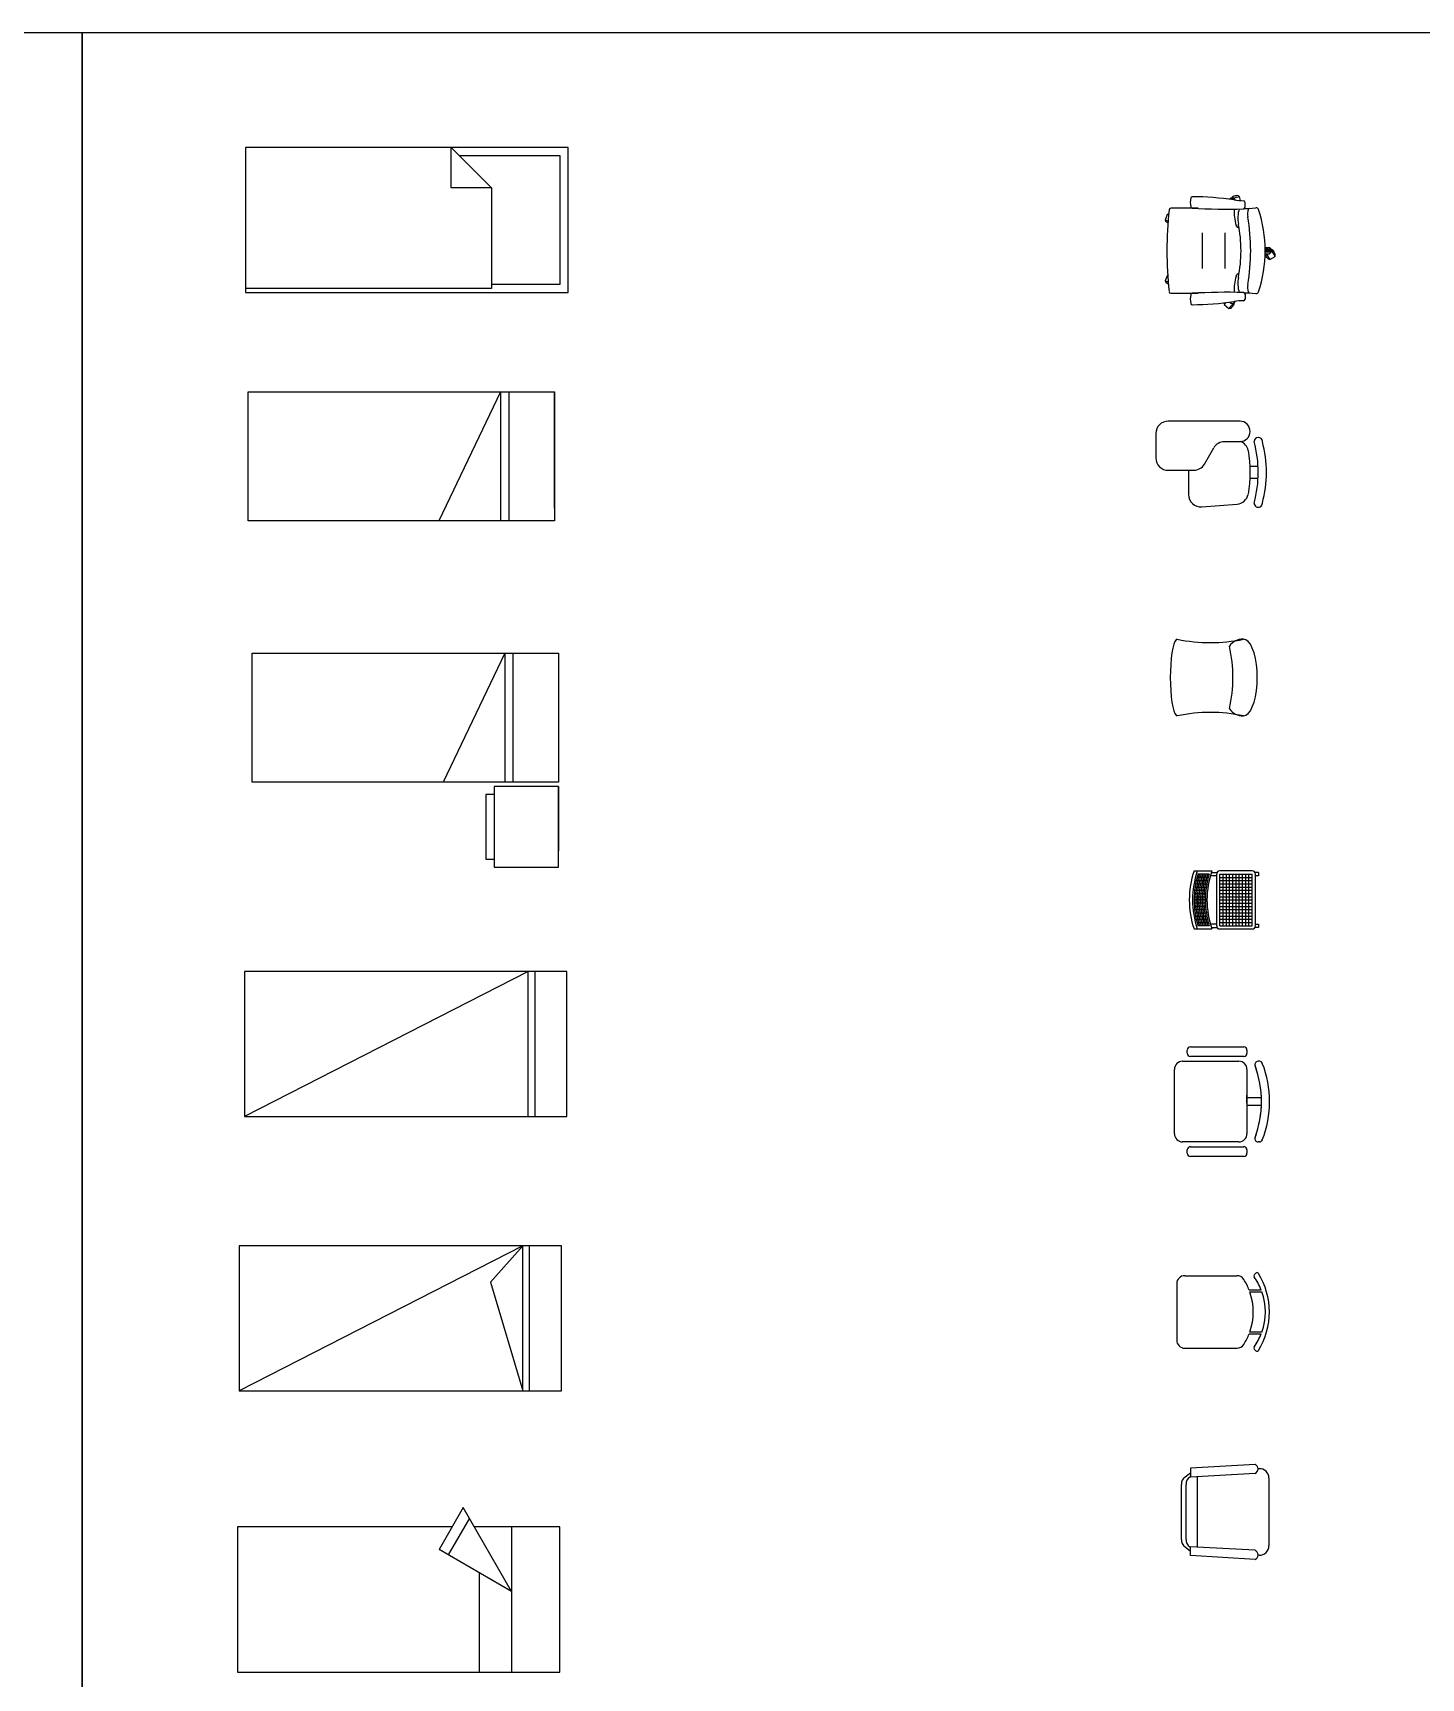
# Model space of a CAD drawing. Header units: millimetres. Extents: x 2198.5 to 2287.8, y 1208.8 to 1298.1.
# Drawn here: x 2269.56 to 2278.17, y 1287.27 to 1297.48 of the extents above; entities that cross this region are included whole.
import ezdxf

# ---------------------------------------------------------------- set-up
doc = ezdxf.new("R2010")
doc.units = ezdxf.units.MM
doc.linetypes.add('0', pattern=[0])
doc.layers.add('0SGRENZE', color=7, linetype='Continuous')

# ---------------------------------------------------------------- blocks, each defined once
blk = doc.blocks.new('butaca01')
at = {"color": 0, "linetype": 'ByBlock'}
for p, q in [((-0.038, -0.102), (-0.038, -0.052)), ((0.038, -0.052), (0.038, -0.102)), ((-0.318, -0.165), (-0.318, -0.61)), ((-0.191, -0.261), (-0.191, -0.165)), ((0.213, -0.401), (0.197, -0.182)), ((-0.051, -0.385), (-0.152, -0.327)), ((-0.013, -0.61), (-0.013, -0.451)), ((-0.013, -0.483), (0.138, -0.483)), ((-0.241, -0.686), (-0.089, -0.686))]:
    blk.add_line(p, q, dxfattribs=at)
for centre, radius, start, end in [((0, -0.723), 0.723, 74.7235, 105.2765), ((-0.254, -0.165), 0.0635, 0, 180), ((-0.191, -0.051), 0.0254, 90, 270), ((0, -0.774), 0.723, 74.7235, 105.2765), ((0, -0.924), 0.823, 80.4765, 99.5235), ((0.191, -0.051), 0.0254, 270, 90), ((-0.121, -0.188), 0.0762, 101.6945, 157.1849), ((0.121, -0.188), 0.0762, 4.3987, 78.3055), ((-0.114, -0.261), 0.0762, 180, 240.2551), ((-0.089, -0.451), 0.0762, 0, 60.2551), ((0.138, -0.407), 0.0762, 270, 4.3987), ((-0.241, -0.61), 0.0762, 180, 270), ((-0.089, -0.61), 0.0762, 270, 0)]:
    blk.add_arc(centre, radius, start, end, dxfattribs=at)
blk = doc.blocks.new('Butaca2')
at = {"linetype": 'Continuous'}
for points in [[(0.237, -0.086), (0.234, -0.071), (0.223, -0.057), (0.206, -0.043), (0.182, -0.031), (0.153, -0.02), (0.119, -0.012), (0.081, -0.005), (0.041, -0.001), (0, 0), (-0.041, -0.001), (-0.081, -0.005), (-0.119, -0.012), (-0.153, -0.02), (-0.182, -0.031), (-0.206, -0.043), (-0.223, -0.057), (-0.234, -0.071), (-0.237, -0.086)], [(-0.237, -0.497), (-0.234, -0.504), (-0.223, -0.511), (-0.206, -0.518), (-0.182, -0.524), (-0.153, -0.53), (-0.119, -0.534), (-0.081, -0.537), (-0.041, -0.539), (0, -0.54), (0.041, -0.539), (0.081, -0.537), (0.119, -0.534), (0.153, -0.53), (0.182, -0.524), (0.206, -0.518), (0.223, -0.511), (0.234, -0.504), (0.237, -0.497)]]:
    blk.add_lwpolyline(points, dxfattribs=at)
for centre, radius, start, end in [((-0.138, -0.091), 0.0996, 177.5755, 235.556), ((-1.25, -0.291), 1.033, 348.5464, 11.4536), ((0.131, -0.087), 0.107, 306.5312, 0.3416), ((1.177, -0.291), 0.961, 167.6806, 192.3194), ((0, -1.036), 0.885, 77.3196, 102.6804)]:
    blk.add_arc(centre, radius, start, end, dxfattribs=at)
blk = doc.blocks.new('Butaca4')
at = {"linetype": 'ByBlock'}
for p, q in [((-0.02, 0.305), (-0.02, 0.323)), ((-0.01, 0.334), (-0.01, 0.305)), ((-0.005, 0.337), (-0.005, 0.305)), ((-0.004, 0.342), (0.035, 0.366)), ((0, 0.337), (0, 0.305)), ((0.005, 0.337), (0.005, 0.305)), ((0.01, 0.334), (0.01, 0.305)), ((0.02, 0.312), (0.054, 0.333)), ((0.02, 0.305), (0.02, 0.323)), ((0.054, 0.333), (0.035, 0.366)), ((-0.262, 0.201), (-0.266, 0.248)), ((0.262, 0.201), (0.266, 0.248)), ((-0.311, 0.152), (-0.337, 0.146)), ((-0.327, 0.101), (-0.337, 0.146)), ((-0.321, 0.104), (-0.317, 0.103)), ((-0.319, 0.109), (-0.316, 0.108)), ((-0.27, 0.18), (-0.3, 0.18)), ((-0.262, 0.176), (-0.262, 0.201)), ((0.262, 0.176), (0.262, 0.201)), ((0.27, 0.18), (0.3, 0.18)), ((0.319, 0.109), (0.316, 0.108)), ((0.321, 0.104), (0.317, 0.103)), ((0.324, 0.11), (0.358, 0.08)), ((-0.322, 0.099), (-0.317, 0.098)), ((-0.32, 0.094), (-0.318, 0.093)), ((-0.11, 0.055), (0.11, 0.055)), ((0.322, 0.099), (0.317, 0.098)), ((0.32, 0.094), (0.318, 0.093)), ((0.322, 0.061), (0.334, 0.051)), ((0.334, 0.051), (0.358, 0.08)), ((-0.11, -0.085), (0.11, -0.085)), ((-0.263, -0.111), (-0.263, -0.281)), ((0.263, -0.281), (0.263, -0.111)), ((-0.222, -0.294), (-0.225, -0.303)), ((-0.225, -0.303), (-0.19, -0.316)), ((-0.183, -0.298), (-0.19, -0.316)), ((0.152, -0.3), (0.152, -0.301)), ((0.152, -0.301), (0.187, -0.316)), ((0.195, -0.297), (0.187, -0.316))]:
    blk.add_line(p, q, dxfattribs=at)
for points in [[(0.033, 0.364, 0.310293), (0.022, 0.367, 0.078252), (-0.005, 0.351, 0.286366), (-0.008, 0.341, 0.310293)], [(0.052, 0.332, -0.310293), (0.049, 0.321, -0.078252), (0.023, 0.305, -0.019375), (0.022, 0.305, -0.310293)], [(-0.337, 0.144, 0.310293), (-0.342, 0.134, 0.078252), (-0.335, 0.104, 0.286366), (-0.327, 0.098, 0.310293)], [(0.357, 0.081, 0.310293), (0.356, 0.093, 0.078252), (0.332, 0.113, 0.286366), (0.322, 0.113, 0.310293)], [(0.332, 0.053, -0.236002), (0.323, 0.051, -0.078252)], [(-0.225, -0.301, -0.228458), (-0.229, -0.294, -0.078252)], [(-0.189, -0.314, 0.310293), (-0.179, -0.309, 0.029897), (-0.174, -0.298, 0.310293)], [(0.188, -0.314, 0.310293), (0.198, -0.31, 0.03882), (0.205, -0.296, 0.310293)]]:
    blk.add_lwpolyline(points, format="xyb", dxfattribs=at)
for centre, radius, start, end in [((0, 0.323), 0.02, 0.4283, 179.5717), ((-0.251, 0.249), 0.015, 108.6473, 184.7205), ((-0.253, 0.209), 0.01, 184.7205, 253.8951), ((0, -0.495), 0.8, 71.3527, 108.6473), ((0, -0.997), 1.212, 80.0044, 99.9956), ((0.253, 0.209), 0.01, 286.1049, 355.2795), ((0.251, 0.249), 0.015, 355.2795, 71.3527), ((1.538, -0.16), 1.873, 171.6754, 179.6081), ((-0.307, 0.1), 0.02, 112.3756, 231.8094), ((-0.81, 0.184), 0.5, 351.6754, 358.4789), ((-0.3, 0.17), 0.01, 90, 178.4789), ((-0.27, 0.17), 0.01, 1.4713, 90), ((-4.228, 0.068), 3.97, 356.8815, 1.4713), ((-0.202, 0.32), 0.185, 251.9937, 281.3088), ((-0.253, 0.477), 0.365, 269.0943, 285.2192), ((-0.228, 0.295), 0.1, 253.8951, 279.9574), ((0, -0.69), 0.845, 78.6912, 101.3088), ((-0.163, 0.143), 0.02, 285.2192, 0), ((0.163, 0.143), 0.02, 180, 254.7808), ((0.253, 0.477), 0.365, 254.7808, 270.9057), ((0.202, 0.32), 0.185, 258.6912, 288.0063), ((0.228, 0.295), 0.1, 260.0426, 286.1049), ((4.228, 0.068), 3.97, 178.5287, 183.1185), ((0.27, 0.17), 0.01, 90, 178.5287), ((0.3, 0.17), 0.01, 1.5211, 90), ((0.81, 0.184), 0.5, 181.5211, 188.3246), ((0.307, 0.1), 0.02, 308.1906, 67.6244), ((-1.538, -0.16), 1.873, 0.3919, 8.3246), ((-0.325, -0.147), 0.01, 179.6081, 257.4674), ((-0.3, -0.035), 0.125, 257.4674, 282.9164), ((-0.274, -0.147), 0.01, 282.9164, 356.8815), ((0.274, -0.147), 0.01, 183.1185, 257.0836), ((0.3, -0.035), 0.125, 257.0836, 282.5326), ((0.325, -0.147), 0.01, 282.5326, 0.3919), ((-0.253, -0.281), 0.01, 180, 263.6817), ((0, 1.999), 2.304, 263.6817, 276.3183), ((0.253, -0.281), 0.01, 276.3183, 0)]:
    blk.add_arc(centre, radius, start, end, dxfattribs=at)
blk = doc.blocks.new('S01')
at = {"linetype": '0'}
for p, q in [((-8.500003, 21.5), (-8.500003, 20.366026)), ((-8.500003, 21.5), (-7.500003, 21.5)), ((7.999997, 20.5), (-8.000003, 20.5)), ((-7.500003, 21.5), (-7.500003, 20.5)), ((7.499997, 20.5), (7.499997, 21.5)), ((7.499997, 21.5), (8.499997, 21.5)), ((8.499997, 21.5), (8.499997, 20.366026)), ((-9.000003, 19.5), (-9.000001, 9.5)), ((-8.000001, 9.5), (-8.000003, 19.5)), ((7.999997, 19.5), (-8.000003, 19.5)), ((7.999997, 18.5), (-8.000003, 18.5)), ((7.999997, 17.5), (-8.000003, 17.5)), ((7.999997, 16.5), (-8.000003, 16.5)), ((7.999998, 15.5), (-8.000003, 15.5)), ((-7.000002, 9.5), (-7.000003, 19.5)), ((-6.000002, 9.5), (-6.000003, 19.5)), ((-5.000002, 9.5), (-5.000003, 19.5)), ((-4.000002, 9.5), (-4.000003, 19.5)), ((-3.000002, 9.5), (-3.000003, 19.5)), ((-2.000002, 9.5), (-2.000003, 19.5)), ((-1.000002, 9.5), (-1.000003, 19.5)), ((-0.000002, 9.5), (-0.000003, 19.5)), ((0.999998, 9.5), (0.999997, 19.5)), ((1.999998, 9.5), (1.999997, 19.5)), ((2.999998, 9.5), (2.999997, 19.5)), ((3.999998, 9.5), (3.999997, 19.5)), ((4.999998, 9.5), (4.999997, 19.5)), ((5.999998, 9.5), (5.999997, 19.5)), ((6.999998, 9.5), (6.999997, 19.5)), ((7.999998, 9.5), (7.999997, 19.5)), ((8.999999, 9.5), (8.999997, 19.5)), ((7.999998, 14.5), (-8.000003, 14.5)), ((7.999998, 13.5), (-8.000003, 13.5)), ((7.999998, 12.5), (-8.000003, 12.5)), ((7.999998, 11.5), (-8.000003, 11.5)), ((7.999998, 10.5), (-8.000001, 10.5)), ((-9.000001, 1.499999), (-9.000001, 6.999999)), ((-8.5, 6.833858), (-8.5, 8.633975)), ((7.999998, 9.5), (-8.000001, 9.5)), ((7.999998, 8.5), (-8.000001, 8.5)), ((-8, 6.178162), (-8, 2.678163)), ((-7.500002, 8.5), (-7.500002, 6.499999)), ((-7.000001, 5.897392), (-7, 2.397392)), ((-6, 2.156411), (-6.000001, 5.656411)), ((-5, 1.954166), (-5, 5.454167)), ((-4, 1.789801), (-4, 5.289801)), ((-3, 1.662638), (-3, 5.162639)), ((3, 5.162639), (3, 1.662639)), ((4, 1.789802), (4, 5.289802)), ((5, 1.954168), (5, 5.454167)), ((6, 2.156413), (5.999999, 5.656414)), ((7, 2.397394), (6.999999, 5.897394)), ((7.499998, 8.5), (7.499998, 6.532731)), ((7.999999, 6.178165), (8, 2.678164)), ((8.5, 6.83386), (8.5, 8.633975)), ((8.999999, 1.500001), (8.999999, 7.000001)), ((-2, 1.572166), (-2, 5.072166)), ((-1, 1.518024), (-1, 5.018024)), ((0, 5), (0, 1.5)), ((1, 5.018024), (1, 1.518024)), ((2, 5.072166), (2, 1.572166))]:
    blk.add_line(p, q, dxfattribs=at)
for centre, radius, start, end in [((-8.000003, 19.5), 1, 90.000008, 180), ((7.999997, 19.5), 1, 0.000031, 90.000023), ((-8.000001, 9.5), 1, 180.000015, 270.000031), ((-0.000004, 33.25), 27.75, 251.075378, 288.924652), ((-0.000004, 32.75), 27.75, 253.201645, 286.798401), ((-0.000004, 32.25), 27.75, 253.201645, 286.798401), ((-0.000004, 31.75), 27.75, 253.201645, 286.798401), ((7.999998, 9.5), 1, 270, 0), ((-0.000004, 28.75), 27.75, 251.075378, 288.924652), ((-0.000004, 27.75), 27.75, 251.075378, 288.924652), ((-0.000004, 31.25), 27.75, 253.201645, 286.798401), ((-0.000004, 30.75), 27.75, 253.201645, 286.798401), ((-0.000004, 30.25), 27.75, 253.201645, 286.798401), ((-0.000004, 29.75), 27.75, 253.201645, 286.798401), ((-0.000004, 29.25), 27.75, 253.201645, 286.798401), ((-0.000004, 29.25), 27.75, 253.201645, 286.798401)]:
    blk.add_arc(centre, radius, start, end, dxfattribs=at)
blk = doc.blocks.new('S02')
for p, q in [((-25, 52.7), (-25, 51.9)), ((25, 52.7), (25, 51.9)), ((-34, 10), (-34, 43)), ((-32, 45), (-30, 45)), ((-28, 43), (-28, 10)), ((28, 10), (28, 43)), ((30, 45), (32, 45)), ((34, 43), (34, 10)), ((-25, 5), (-25, 40)), ((25, 40), (25, 5)), ((-30, 8), (-32, 8)), ((20, 0), (-20, 0)), ((32, 8), (30, 8))]:
    blk.add_line(p, q)
at = {"color": 3}
for p, q in [((-2.5, 45), (-2.5, 54)), ((2.5, 54), (2.5, 45)), ((-20, 45), (20, 45)), ((1, 45), (-4, 45))]:
    blk.add_line(p, q, dxfattribs=at)
for centre, radius, start, end in [((-23, 52.7), 2, 111.4125, 180), ((-23, 51.9), 2, 180, 290.0771), ((23, 51.9), 2, 249.9229, 0), ((23, 52.7), 2, 0, 68.5875), ((-32, 43), 2, 90, 180), ((-30, 43), 2, 0, 90), ((-20, 40), 5, 90, 180), ((30, 43), 2, 90, 180), ((32, 43), 2, 0, 90), ((-32, 10), 2, 180, 270), ((-30, 10), 2, 270, 0), ((-20, 5), 5, 180, 270), ((20, 5), 5, 270, 0), ((30, 10), 2, 180, 270), ((32, 10), 2, 270, 0)]:
    blk.add_arc(centre, radius, start, end)
for centre, radius, start, end in [((0, -6), 65, 68.5875, 111.4125), ((0, -11), 65, 69.9229, 110.0771), ((20, 40), 5, 0, 90)]:
    blk.add_arc(centre, radius, start, end, dxfattribs=at)
at = {"layer": '0SGRENZE'}
for p, q in [((-25, 52.7), (-25, 51.9)), ((25, 52.7), (25, 51.9)), ((-34, 10), (-34, 43)), ((-32, 45), (-30, 45)), ((-28, 43), (-28, 10)), ((28, 10), (28, 43)), ((30, 45), (32, 45)), ((34, 43), (34, 10)), ((-25, 5), (-25, 40)), ((25, 40), (25, 5)), ((-30, 8), (-32, 8)), ((20, 0), (-20, 0)), ((32, 8), (30, 8))]:
    blk.add_line(p, q, dxfattribs=at)
at = {"layer": '0SGRENZE', "color": 3}
for p, q in [((-2.5, 45), (-2.5, 54)), ((2.5, 54), (2.5, 45)), ((-20, 45), (-2.5, 45)), ((-2.5, 45), (-4, 45)), ((2.5, 45), (20, 45))]:
    blk.add_line(p, q, dxfattribs=at)
at = {"layer": '0SGRENZE'}
for centre, radius, start, end in [((-23, 52.7), 2, 111.4125, 180), ((-23, 51.9), 2, 180, 290.0771), ((23, 51.9), 2, 249.9229, 0), ((23, 52.7), 2, 0, 68.5875), ((-32, 43), 2, 90, 180), ((-30, 43), 2, 0, 90), ((-20, 40), 5, 90, 180), ((30, 43), 2, 90, 180), ((32, 43), 2, 0, 90), ((-32, 10), 2, 180, 270), ((-30, 10), 2, 270, 0), ((-20, 5), 5, 180, 270), ((20, 5), 5, 270, 0), ((30, 10), 2, 180, 270), ((32, 10), 2, 270, 0)]:
    blk.add_arc(centre, radius, start, end, dxfattribs=at)
at = {"layer": '0SGRENZE', "color": 3}
for centre, radius, start, end in [((0, -6), 65, 68.5875, 111.4125), ((0, -11), 65, 92.2042, 110.0771), ((0, -11), 65, 69.9229, 87.7958), ((20, 40), 5, 0, 90)]:
    blk.add_arc(centre, radius, start, end, dxfattribs=at)
blk = doc.blocks.new('S03')
for p, q in [((-13.5, 52.5), (-13.5, 45)), ((-12.5, 45.4), (-12.5, 52.9)), ((12.5, 52.9), (12.5, 45.4)), ((13.5, 45), (13.5, 52.5)), ((-24.1, 49.1), (-23.1, 48.1)), ((24.1, 49.1), (23.1, 48.1)), ((-22.5, 5), (-22.5, 37.4)), ((22.5, 5), (22.5, 37.4)), ((-17.5, 0), (17.5, 0))]:
    blk.add_line(p, q)
for centre, radius, start, end in [((0, 12.1), 45.4, 58.1879, 121.8121), ((0, 17.5), 37.5, 111.1002, 125.577), ((0, 17.5), 37.5, 70.5288, 109.4712), ((0, 17.5), 37.5, 54.423, 68.8998), ((-23.4, 49.8), 1, 121.8121, 225), ((-22.4, 48.8), 1, 225, 305.577), ((-17.5, 37.4), 5, 122.579, 180), ((0, 10), 37.5, 111.1002, 122.579), ((0, 10), 37.5, 70.5288, 109.4712), ((0, 10), 37.5, 57.421, 68.8998), ((17.5, 37.4), 5, 0, 57.421), ((22.4, 48.8), 1, 234.423, 315), ((23.4, 49.8), 1, 315, 58.1879), ((-17.5, 5), 5, 180, 270), ((17.5, 5), 5, 270, 0)]:
    blk.add_arc(centre, radius, start, end)
blk = doc.blocks.new('S04')
at = {"linetype": '0'}
for p, q in [((0, 0), (42.2, 0)), ((-8.4, -8.5), (-6, -48.6)), ((-5.7, -6), (-5.7, -6.7)), ((-2.7, -8.5), (-0.5, -48.6)), ((44.9, -8.5), (42.7, -48.6)), ((47.9, -6), (47.9, -6.7)), ((50.6, -8.5), (48.2, -48.6)), ((-6, -48.6), (-0.5, -48.6)), ((-0.6, -52), (-3.2, -48.6)), ((-0.6, -49.1), (-1, -48.6)), ((42.9, -44.3), (-0.7, -44.3)), ((48.2, -48.6), (42.7, -48.6)), ((42.8, -49.1), (43.2, -48.6)), ((42.8, -52), (45.4, -48.6)), ((38.2, -51.4), (4, -51.4)), ((38.2, -54.3), (4, -54.3))]:
    blk.add_line(p, q, dxfattribs=at)
for centre, radius, start, end in [((-5.6, -9.9), 3.15, 24.8621, 155.1379), ((0, -5.7), 5.71, 90, 183.1798), ((42.2, -5.7), 5.71, 356.8202, 90), ((47.8, -9.9), 3.15, 24.8621, 155.1379), ((4, -45.7), 5.71, 216.8699, 270), ((38.2, -45.7), 5.71, 270, 323.1301), ((4, -48.6), 5.71, 216.8699, 270), ((38.2, -48.6), 5.71, 270, 323.1301)]:
    blk.add_arc(centre, radius, start, end, dxfattribs=at)
blk = doc.blocks.new('cama1')
for p, q in [((275, 260), (185, 260)), ((185, 260), (185, 60)), ((275, 60), (275, 260)), ((190, 255), (270, 255)), ((190, 192.5), (190, 255)), ((270, 255), (270, 212.5)), ((185, 187.5), (210, 212.5)), ((210, 212.5), (272.5, 212.5)), ((210, 212.5), (210, 187.5)), ((272.5, 212.5), (272.5, 60)), ((210, 187.5), (185, 187.5)), ((185, 60), (275, 60))]:
    blk.add_line(p, q)
at = {"layer": '0SGRENZE'}
for p, q in [((185, 260), (185, 60)), ((275, 260), (185, 260)), ((275, 60), (275, 260)), ((185, 60), (275, 60))]:
    blk.add_line(p, q, dxfattribs=at)
blk = doc.blocks.new('CAMA80')
for p, q in [((0, 0.721), (0, 0)), ((0.283, 0), (0.283, 0.8)), ((0.334, 0), (0.334, 0.8)), ((0.334, 0), (0.716, 0.8))]:
    blk.add_line(p, q)
blk.add_lwpolyline([(0, 0), (0, 0.8), (1.9, 0.8), (1.9, 0)], close=True)
blk = doc.blocks.new('1p 02')
blk.add_blockref('CAMA80', (0, 0))
blk = doc.blocks.new('CAMA80M')
for p, q in [((0.4, 0.927), (0.4, 0.977)), ((0, 0.1), (0, 0.9)), ((0.283, 0.1), (0.283, 0.9)), ((0.334, 0.1), (0.716, 0.9)), ((0.334, 0.1), (0.334, 0.9))]:
    blk.add_line(p, q)
for points in [[(0, 0.927), (0.4, 0.927), (0.4, 1.427), (0, 1.427), (0, 0.927), (0, 1.327)], [(0.4, 0.977), (0.45, 0.977), (0.45, 1.377), (0.4, 1.377)], [(0, 0.9), (1.9, 0.9), (1.9, 0.1), (0, 0.1), (0, 0.821)]]:
    blk.add_lwpolyline(points)
blk = doc.blocks.new('1p 03 mesita')
blk.add_blockref('CAMA80M', (0, -0.1))
blk = doc.blocks.new('1p 04')
for p, q in [((-45, 0), (-45, -200)), ((45, 0), (-45, 0)), ((45, -200), (45, 0)), ((-45, -20), (45, -20)), ((-45, -24), (45, -200)), ((45, -24), (-45, -24)), ((-45, -200), (45, -200))]:
    blk.add_line(p, q)
blk = doc.blocks.new('1p 05')
for p, q in [((45, 0), (-45, 0)), ((-45, 0), (-45, -200)), ((45, -200), (45, 0)), ((-45, -20), (45, -20)), ((-45, -24), (-22.5, -44)), ((45, -24), (-45, -24)), ((-45, -24), (45, -200)), ((-22.5, -44), (45, -24)), ((-45, -200), (45, -200))]:
    blk.add_line(p, q)
blk = doc.blocks.new('1p 06')
for p, q in [((-45, 0), (-45, -53.1)), ((45, 0), (-45, 0)), ((45, -200), (45, 0)), ((-5, -30), (-57, -60)), ((-45, -30), (45, -30)), ((-5, -30), (-31, -75)), ((45, -50), (-16.5, -50)), ((-57, -60), (-31, -75)), ((-50.4, -56.2), (-27.7, -69.3)), ((-45, -66.9), (-45, -200)), ((-45, -200), (45, -200))]:
    blk.add_line(p, q)

msp = doc.modelspace()

# ---------------------------------------------------------------- linework, layer by layer
at = {"color": 1}
for points in [[(2248.863, 1297.481), (2248.863, 1267.781), (2269.863, 1267.781), (2269.863, 1297.481)], [(2269.863, 1297.481), (2269.863, 1267.781), (2287.533, 1267.781), (2287.533, 1297.481)]]:
    msp.add_lwpolyline(points, close=True, dxfattribs=at)

# ---------------------------------------------------------------- block references
at = {"rotation": 270}
for name, p, xscale, yscale, zscale in [('cama1', (2270.278, 1298.62), 0.009999999999763531, 0.009999999999763531, 0.009999999999763531), ('S01', (2276.732, 1292.102), 0.01999999999998181, 0.01999999999998181, 0.01999999999998181), ('1p 04', (2272.871, 1291.209), 0.009999999999763531, 0.009999999999763531, 0.009999999999763531), ('S02', (2276.64, 1290.851), 0.009999999999763531, 0.009999999999763531, 0.009999999999763531), ('1p 05', (2272.837, 1289.506), 0.009999999999763531, 0.009999999999763531, 0.009999999999763531), ('S03', (2276.654, 1289.546), 0.009999999999763531, 0.009999999999763531, 0.009999999999763531), ('S04', (2277.226, 1288.516), 0.009999999999763531, 0.009999999999763531, 0.009999999999763531), ('1p 06', (2272.828, 1287.762), 0.009999999999763531, 0.009999999999763531, 0.009999999999763531)]:
    msp.add_blockref(name, p, dxfattribs=dict(at, xscale=xscale, yscale=yscale, zscale=zscale))
for name, p, rotation in [('Butaca4', (2276.898, 1296.13), 270), ('1p 02', (2272.793, 1295.254), 180), ('butaca01', (2277.211, 1294.755, -2.89), 270), ('Butaca2', (2277.154, 1293.482), 270), ('1p 03 mesita', (2272.819, 1293.633), 180)]:
    msp.add_blockref(name, p, dxfattribs=dict(rotation=rotation))

doc.saveas('drawing.dxf')
